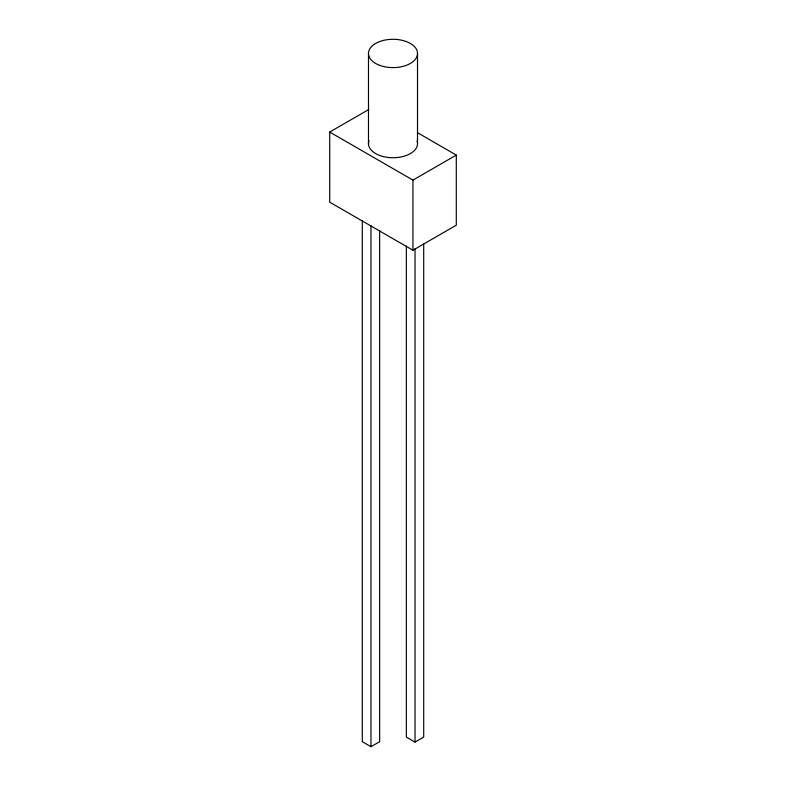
<?xml version="1.0" encoding="UTF-8"?>
<svg xmlns="http://www.w3.org/2000/svg" width="786" height="786" viewBox="0 0 786 786"><rect width="100%" height="100%" fill="white"/><g stroke="black" fill="none" stroke-linecap="round" stroke-linejoin="round"><path stroke-width="1.18" d="M417.317 132.579L456.302 155.088L456.302 225.189L412.945 250.223L329.698 202.159L329.698 132.058L368.821 109.47M329.698 132.058L412.945 180.122L456.302 155.088M362.297 220.571L362.297 741.689L370.972 746.7L379.648 741.689L379.648 230.386M406.352 246.028L406.352 737.091L415.028 742.092L423.703 737.091L423.703 243.572M417.513 52.937L417.513 143.062M415.028 248.582L415.028 742.092M412.945 180.122L412.945 250.223M370.972 225.582L370.972 746.7M368.487 53.969L368.487 144.093M417.071 140.851A24.533 14.158 0 0 1 392.931 157.74A24.533 14.158 0 0 1 368.958 140.773M379.854 65.405A24.533 14.158 0 0 0 417.504 54.047A24.533 14.158 0 0 0 381.642 40.901A24.533 14.158 0 0 0 379.854 65.405"/></g></svg>
